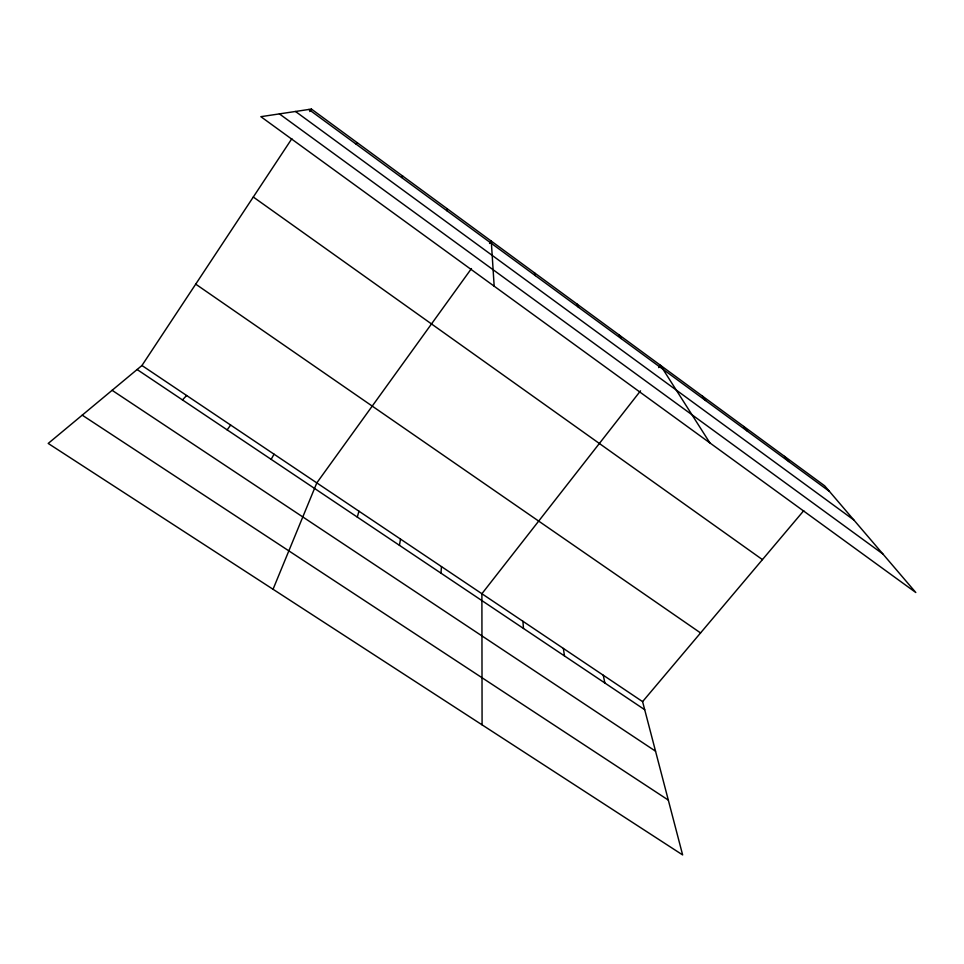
<?xml version="1.0" encoding="UTF-8"?>
<svg xmlns="http://www.w3.org/2000/svg" width="964" height="964" viewBox="0 0 964 964"><rect width="100%" height="100%" fill="white"/><g stroke="black" fill="none" stroke-linecap="round" stroke-linejoin="round"><path stroke-width="1.45" d="M440.958 573.158L441.488 566.615M399.421 545.323L400.518 539.105M446.838 210.694L447.332 208.851M357.283 517.078L358.957 511.209M273.041 589.269L316.807 482.904L471.444 268.57M271.161 459.358L274.041 454.189M141.949 365.501L642.59 701.623L682.633 854.923L48.2 443.44L141.949 365.501L291.851 138.683M309.781 111.547L311.42 109.077L824.69 485.844L915.8 592.511L260.858 116.68L311.42 109.077M489.543 243.482L491.266 241.096L494.171 286.188M227.143 429.86L230.661 425.064M640.53 390.83L481.892 593.74L482.084 724.844M658.677 367.621L660.485 365.308L709.89 442.91M642.59 701.623L803.759 510.655M401.566 177.484L402.735 176.111M182.461 399.915L186.63 395.505M355.571 143.744L357.427 142.853M82.229 415.159L668.305 800.084M112.113 390.312L655.532 751.185M137.117 369.525L644.699 709.697M195.716 284.151L700.563 632.938M253.291 197.03L762.44 559.614M279.403 113.897L882.928 554.011M295.502 111.475L853.875 520.006M308.854 109.462L829.438 491.387M784.563 456.382L788.769 461.563M743.822 426.474L747.498 431.282M702.467 396.12L705.588 400.53M619.129 334.942L621.105 338.545M577.147 304.13L578.533 307.311M534.526 272.848L535.309 275.596M603.259 675.222L604.874 683.006M563.374 648.447L564.47 655.93M522.922 621.286L523.488 628.468"/></g></svg>
